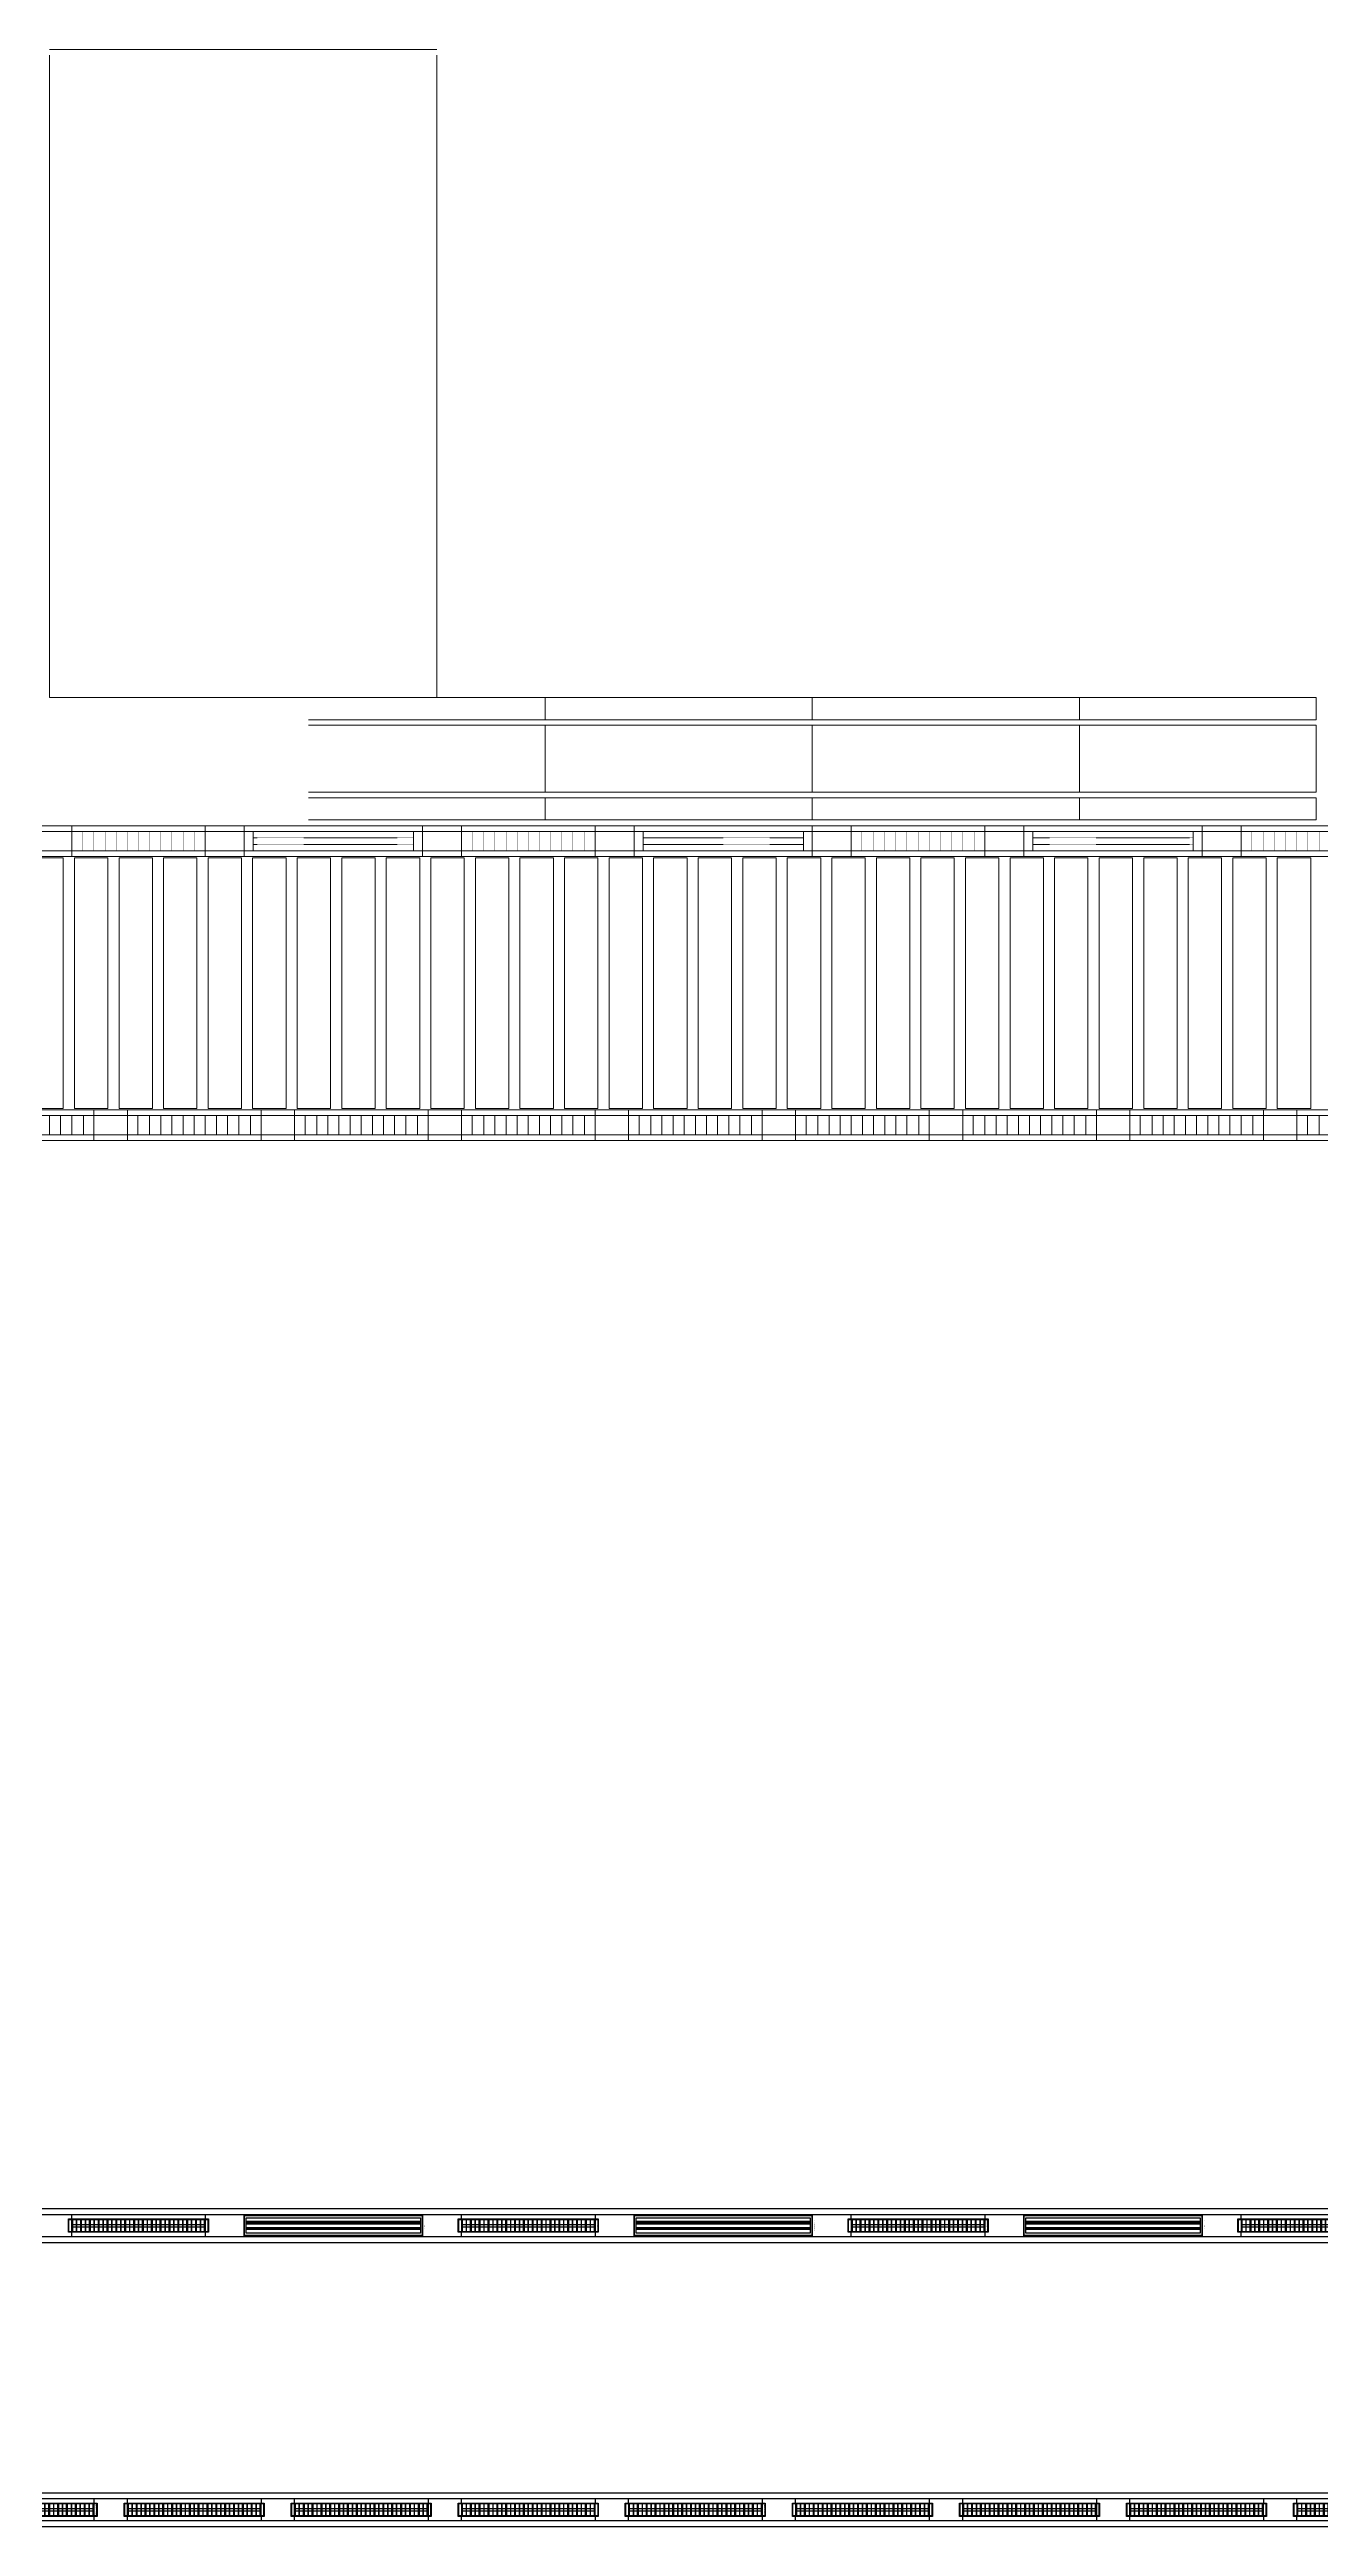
# Model space of a CAD drawing. Header units: millimetres. Extents: x -962357 to -591296, y -223672 to 59420.
# Drawn here: x -825629 to -814218, y -165868 to -143637 of the extents above; entities that cross this region are included whole.
import ezdxf
from ezdxf.enums import TextEntityAlignment as Align

# ---------------------------------------------------------------- set-up
doc = ezdxf.new("R2010")
doc.units = ezdxf.units.MM
doc.linetypes.add('DPA_Hidden 50', pattern=[3, 2, -1])
for name, color, linetype in [('000 - WIPEOUT', 250, 'Continuous'), ('001 - ASCESSORIES', 251, 'Continuous'), ('A04_TUBE SERIES', 2, 'Continuous'), ('A11_ALU.SOLID SHEET', 2, 'Continuous')]:
    doc.layers.add(name, color=color, linetype=linetype)
doc.layers.add('A-CLNG', color=2, linetype='Continuous', lineweight=9)
doc.layers.add('A-GLAZ-CURT', color=2, linetype='Continuous', lineweight=9)

# ---------------------------------------------------------------- blocks, each defined once
blk = doc.blocks.new('DPA_CP_Metal Ceiling Panel - Vertical Panel with Gap-11114031-4160-01 UPPER PLATFORM LEVEL - REFLECTED CEILING PLAN')
at = {"layer": 'A-GLAZ-CURT'}
for p, q in [((-849807, 2689), (-849807, 439)), ((-849507, 2689), (-849807, 2689)), ((-849507, 2689), (-849807, 2689)), ((-849807, 2689), (-849807, 439)), ((-849807, 439), (-849807, 2689)), ((-849807, 2689), (-849507, 2689)), ((-849507, 2689), (-849507, 439)), ((-849507, 439), (-849507, 2689)), ((-849507, 2689), (-849507, 439)), ((-849507, 439), (-849807, 439)), ((-849807, 439), (-849507, 439)), ((-849507, 439), (-849807, 439))]:
    blk.add_line(p, q, dxfattribs=at)
blk = doc.blocks.new('System Panel - DPA-AR_Metal Ceiling Rectangular Panel-13139266-4160-01 UPPER PLATFORM LEVEL - REFLECTED CEILING PLAN')
at = {"layer": 'A-GLAZ-CURT'}
for p, q in [((-821182, 4129), (-823307, 4129)), ((-823307, 4129), (-821182, 4129)), ((-821182, 4129), (-821182, 3929)), ((-821182, 3929), (-821182, 4079)), ((-823307, 3929), (-821182, 3929)), ((-821182, 3929), (-823307, 3929))]:
    blk.add_line(p, q, dxfattribs=at)
blk = doc.blocks.new('System Panel - DPA-AR_Metal Ceiling Rectangular Panel-V22-4160-01 UPPER PLATFORM LEVEL - REFLECTED CEILING PLAN')
at = {"layer": 'A-GLAZ-CURT'}
for p, q in [((-818782, 4129), (-821182, 4129)), ((-821182, 3929), (-821182, 4129)), ((-821182, 4129), (-818782, 4129)), ((-821182, 4079), (-821182, 3929)), ((-818782, 4129), (-818782, 3929)), ((-818782, 3929), (-818782, 4079)), ((-821182, 3929), (-818782, 3929)), ((-818782, 3929), (-821182, 3929))]:
    blk.add_line(p, q, dxfattribs=at)
blk = doc.blocks.new('System Panel - DPA-AR_Metal Ceiling Rectangular Panel-V23-4160-01 UPPER PLATFORM LEVEL - REFLECTED CEILING PLAN')
at = {"layer": 'A-GLAZ-CURT'}
for p, q in [((-814257, 4129), (-816382, 4129)), ((-816382, 3929), (-816382, 4129)), ((-816382, 4129), (-814257, 4129)), ((-816382, 4079), (-816382, 3929)), ((-814257, 3929), (-814257, 4129)), ((-814257, 4129), (-814257, 3929)), ((-816382, 3929), (-814257, 3929)), ((-814257, 3929), (-816382, 3929))]:
    blk.add_line(p, q, dxfattribs=at)
blk = doc.blocks.new('System Panel - DPA-AR_Metal Ceiling Rectangular Panel-V24-4160-01 UPPER PLATFORM LEVEL - REFLECTED CEILING PLAN')
at = {"layer": 'A-GLAZ-CURT'}
for p, q in [((-821182, 3229), (-823307, 3229)), ((-823307, 3229), (-821182, 3229)), ((-821182, 3029), (-821182, 3229)), ((-821182, 3229), (-821182, 3029)), ((-823307, 3029), (-821182, 3029)), ((-821182, 3029), (-823307, 3029))]:
    blk.add_line(p, q, dxfattribs=at)
blk = doc.blocks.new('System Panel - DPA-AR_Metal Ceiling Rectangular Panel-13139259-4160-01 UPPER PLATFORM LEVEL - REFLECTED CEILING PLAN')
at = {"layer": 'A-GLAZ-CURT'}
for p, q in [((-741107, 4129), (-743507, 4129)), ((-743507, 4129), (-743507, 3929)), ((-743507, 3929), (-743507, 4129)), ((-743507, 4129), (-741107, 4129)), ((-741107, 3929), (-741107, 4129)), ((-741107, 4129), (-741107, 3929)), ((-743507, 3929), (-741107, 3929)), ((-741107, 3929), (-743507, 3929))]:
    blk.add_line(p, q, dxfattribs=at)
blk = doc.blocks.new('System Panel - DPA-AR_Metal Ceiling Rectangular Panel-V25-4160-01 UPPER PLATFORM LEVEL - REFLECTED CEILING PLAN')
at = {"layer": 'A-GLAZ-CURT'}
for p, q in [((-814257, 3229), (-816382, 3229)), ((-816382, 3229), (-816382, 3029)), ((-816382, 3029), (-816382, 3229)), ((-816382, 3229), (-814257, 3229)), ((-814257, 3029), (-814257, 3229)), ((-814257, 3229), (-814257, 3029)), ((-816382, 3029), (-814257, 3029)), ((-814257, 3029), (-816382, 3029))]:
    blk.add_line(p, q, dxfattribs=at)
blk = doc.blocks.new('System Panel - DPA-AR_Metal Ceiling Rectangular Panel-13139320-4160-01 UPPER PLATFORM LEVEL - REFLECTED CEILING PLAN')
at = {"layer": 'A-GLAZ-CURT'}
for p, q in [((-821182, 3879), (-823307, 3879)), ((-823307, 3879), (-821182, 3879)), ((-821182, 3279), (-821182, 3879)), ((-821182, 3879), (-821182, 3279)), ((-823307, 3279), (-821182, 3279)), ((-821182, 3279), (-823307, 3279))]:
    blk.add_line(p, q, dxfattribs=at)
blk = doc.blocks.new('System Panel - DPA-AR_Metal Ceiling Rectangular Panel-13139299-4160-01 UPPER PLATFORM LEVEL - REFLECTED CEILING PLAN')
at = {"layer": 'A-GLAZ-CURT'}
for p, q in [((-818782, 3879), (-821182, 3879)), ((-821182, 3879), (-821182, 3279)), ((-821182, 3279), (-821182, 3879)), ((-821182, 3879), (-818782, 3879)), ((-818782, 3279), (-818782, 3879)), ((-818782, 3879), (-818782, 3279)), ((-821182, 3279), (-818782, 3279)), ((-818782, 3279), (-821182, 3279))]:
    blk.add_line(p, q, dxfattribs=at)
blk = doc.blocks.new('System Panel - DPA-AR_Metal Ceiling Rectangular Panel-V26-4160-01 UPPER PLATFORM LEVEL - REFLECTED CEILING PLAN')
at = {"layer": 'A-GLAZ-CURT'}
for p, q in [((-814257, 3879), (-816382, 3879)), ((-816382, 3879), (-816382, 3279)), ((-816382, 3279), (-816382, 3879)), ((-816382, 3879), (-814257, 3879)), ((-814257, 3279), (-814257, 3879)), ((-814257, 3879), (-814257, 3279)), ((-816382, 3279), (-814257, 3279)), ((-814257, 3279), (-816382, 3279))]:
    blk.add_line(p, q, dxfattribs=at)
blk = doc.blocks.new('DPA_CP_Metal Ceiling Luminaire2 - Linear Luminaire-12404975-4160-01 UPPER PLATFORM LEVEL - REFLECTED CEILING PLAN')
at = {"layer": 'A-GLAZ-CURT'}
for p, q in [((-786932, 2702), (-786932, 2977)), ((-786932, 2977), (-785732, 2977)), ((-786932, 2977), (-786932, 2702)), ((-785732, 2977), (-786932, 2977)), ((-786932, 2977), (-785732, 2977)), ((-786932, 2939), (-786932, 2702)), ((-786932, 2927), (-785732, 2927)), ((-785732, 2977), (-785732, 2702)), ((-785732, 2702), (-785732, 2977)), ((-785732, 2939), (-785732, 2702)), ((-786932, 2752), (-785732, 2752)), ((-785732, 2702), (-786932, 2702)), ((-785732, 2702), (-786932, 2702)), ((-786932, 2702), (-785732, 2702))]:
    blk.add_line(p, q, dxfattribs=at)
at = {"layer": 'A-GLAZ-CURT', "linetype": 'DPA_Hidden 50'}
for p, q in [((-786837, 2927), (-786837, 2752)), ((-786732, 2927), (-786732, 2752)), ((-786632, 2927), (-786632, 2752)), ((-786532, 2927), (-786532, 2752)), ((-786432, 2927), (-786432, 2752)), ((-786332, 2927), (-786332, 2752)), ((-786232, 2927), (-786232, 2752)), ((-786132, 2927), (-786132, 2752)), ((-786032, 2927), (-786032, 2752)), ((-785932, 2927), (-785932, 2752)), ((-785827, 2927), (-785827, 2752))]:
    blk.add_line(p, q, dxfattribs=at)
blk = doc.blocks.new('DPA_CP_Metal Ceiling Panel1 - Horizontal with Gap-13297912-4160-01 UPPER PLATFORM LEVEL - REFLECTED CEILING PLAN')
at = {"layer": 'A-GLAZ-CURT'}
for p, q in [((-786232, 152), (-786232, 427)), ((-786232, 152), (-786232, 427)), ((-786232, 427), (-785932, 427)), ((-786232, 427), (-785932, 427)), ((-786232, 152), (-786232, 427)), ((-786232, 377), (-785932, 377)), ((-785932, 152), (-785932, 427)), ((-785932, 427), (-785932, 152)), ((-785932, 427), (-785932, 152)), ((-786232, 202), (-785932, 202)), ((-786232, 152), (-785932, 152)), ((-785932, 152), (-786232, 152)), ((-785932, 152), (-786232, 152))]:
    blk.add_line(p, q, dxfattribs=at)
blk = doc.blocks.new('DPA_CP_Metal Ceiling Air Supply1 - Linear Diffuser Air Supply-12404980-4160-01 UPPER PLATFORM LEVEL - REFLECTED CEILING PLAN')
at = {"layer": 'A-GLAZ-CURT'}
for p, q in [((-788882, 2702), (-788882, 2977)), ((-788882, 2977), (-787282, 2977)), ((-788882, 2702), (-788882, 2977)), ((-788882, 2977), (-787282, 2977)), ((-788882, 2977), (-787282, 2977)), ((-788882, 2702), (-788882, 2977)), ((-787282, 2927), (-788882, 2927)), ((-788802, 2927), (-788802, 2752)), ((-787362, 2927), (-787362, 2752)), ((-787282, 2702), (-787282, 2977)), ((-787282, 2977), (-787282, 2702)), ((-787282, 2977), (-787282, 2702)), ((-787282, 2752), (-788882, 2752)), ((-788882, 2702), (-787282, 2702)), ((-787282, 2702), (-788882, 2702)), ((-787282, 2702), (-788882, 2702))]:
    blk.add_line(p, q, dxfattribs=at)
at = {"layer": 'A-GLAZ-CURT', "linetype": 'DPA_Hidden 50'}
for p, q in [((-787362, 2868), (-788802, 2868)), ((-787362, 2810), (-788802, 2810))]:
    blk.add_line(p, q, dxfattribs=at)
blk = doc.blocks.new('DPA_CP_Metal Ceiling Panel1 - Horizontal with Gap-16028279-4160-01 UPPER PLATFORM LEVEL - REFLECTED CEILING PLAN')
at = {"layer": 'A-GLAZ-CURT'}
for p, q in [((-787282, 2702), (-787282, 2977)), ((-787282, 2702), (-787282, 2977)), ((-787282, 2977), (-786932, 2977)), ((-787282, 2977), (-786932, 2977)), ((-787282, 2702), (-787282, 2977)), ((-787282, 2927), (-786932, 2927)), ((-786932, 2702), (-786932, 2977)), ((-786932, 2977), (-786932, 2702)), ((-786932, 2977), (-786932, 2702)), ((-787282, 2752), (-786932, 2752)), ((-787282, 2702), (-786932, 2702)), ((-786932, 2702), (-787282, 2702)), ((-786932, 2702), (-787282, 2702))]:
    blk.add_line(p, q, dxfattribs=at)
blk = doc.blocks.new('*U329')
at = {"layer": 'A-CLNG'}
for p, q in [((-77471, 6363), (-80949, 6363)), ((-80949, 6363), (-77471, 6363)), ((-80949, 6313), (-80949, 548)), ((-80949, 548), (-80949, 6313)), ((-77471, 548), (-77471, 6313)), ((-77471, 6313), (-77471, 548)), ((-80949, 548), (-77471, 548)), ((-77471, 548), (-80949, 548))]:
    blk.add_line(p, q, dxfattribs=at)
at = {"layer": 'A-GLAZ-CURT'}
for name, p in [('System Panel - DPA-AR_Metal Ceiling Rectangular Panel-13139266-4160-01 UPPER PLATFORM LEVEL - REFLECTED CEILING PLAN', (744682, -3581)), ('System Panel - DPA-AR_Metal Ceiling Rectangular Panel-V22-4160-01 UPPER PLATFORM LEVEL - REFLECTED CEILING PLAN', (744682, -3581)), ('System Panel - DPA-AR_Metal Ceiling Rectangular Panel-V22-4160-01 UPPER PLATFORM LEVEL - REFLECTED CEILING PLAN', (747082, -3581)), ('System Panel - DPA-AR_Metal Ceiling Rectangular Panel-V23-4160-01 UPPER PLATFORM LEVEL - REFLECTED CEILING PLAN', (744682, -3581)), ('System Panel - DPA-AR_Metal Ceiling Rectangular Panel-13139320-4160-01 UPPER PLATFORM LEVEL - REFLECTED CEILING PLAN', (744682, -3581)), ('System Panel - DPA-AR_Metal Ceiling Rectangular Panel-13139299-4160-01 UPPER PLATFORM LEVEL - REFLECTED CEILING PLAN', (744682, -3581)), ('System Panel - DPA-AR_Metal Ceiling Rectangular Panel-13139299-4160-01 UPPER PLATFORM LEVEL - REFLECTED CEILING PLAN', (747082, -3581)), ('System Panel - DPA-AR_Metal Ceiling Rectangular Panel-V26-4160-01 UPPER PLATFORM LEVEL - REFLECTED CEILING PLAN', (744682, -3581)), ('System Panel - DPA-AR_Metal Ceiling Rectangular Panel-V24-4160-01 UPPER PLATFORM LEVEL - REFLECTED CEILING PLAN', (744682, -3581)), ('System Panel - DPA-AR_Metal Ceiling Rectangular Panel-13139259-4160-01 UPPER PLATFORM LEVEL - REFLECTED CEILING PLAN', (667007, -4481)), ('System Panel - DPA-AR_Metal Ceiling Rectangular Panel-13139259-4160-01 UPPER PLATFORM LEVEL - REFLECTED CEILING PLAN', (669407, -4481)), ('System Panel - DPA-AR_Metal Ceiling Rectangular Panel-V25-4160-01 UPPER PLATFORM LEVEL - REFLECTED CEILING PLAN', (744682, -3581)), ('DPA_CP_Metal Ceiling Panel1 - Horizontal with Gap-16028279-4160-01 UPPER PLATFORM LEVEL - REFLECTED CEILING PLAN', (706182, -3581)), ('DPA_CP_Metal Ceiling Panel1 - Horizontal with Gap-16028279-4160-01 UPPER PLATFORM LEVEL - REFLECTED CEILING PLAN', (706182, -3581)), ('DPA_CP_Metal Ceiling Luminaire2 - Linear Luminaire-12404975-4160-01 UPPER PLATFORM LEVEL - REFLECTED CEILING PLAN', (706182, -3581)), ('DPA_CP_Metal Ceiling Luminaire2 - Linear Luminaire-12404975-4160-01 UPPER PLATFORM LEVEL - REFLECTED CEILING PLAN', (706182, -3581)), ('DPA_CP_Metal Ceiling Panel1 - Horizontal with Gap-16028279-4160-01 UPPER PLATFORM LEVEL - REFLECTED CEILING PLAN', (707732, -3581)), ('DPA_CP_Metal Ceiling Panel1 - Horizontal with Gap-16028279-4160-01 UPPER PLATFORM LEVEL - REFLECTED CEILING PLAN', (707732, -3581)), ('DPA_CP_Metal Ceiling Air Supply1 - Linear Diffuser Air Supply-12404980-4160-01 UPPER PLATFORM LEVEL - REFLECTED CEILING PLAN', (709682, -3581)), ('DPA_CP_Metal Ceiling Air Supply1 - Linear Diffuser Air Supply-12404980-4160-01 UPPER PLATFORM LEVEL - REFLECTED CEILING PLAN', (709682, -3581)), ('DPA_CP_Metal Ceiling Panel1 - Horizontal with Gap-16028279-4160-01 UPPER PLATFORM LEVEL - REFLECTED CEILING PLAN', (709682, -3581)), ('DPA_CP_Metal Ceiling Panel1 - Horizontal with Gap-16028279-4160-01 UPPER PLATFORM LEVEL - REFLECTED CEILING PLAN', (709682, -3581)), ('DPA_CP_Metal Ceiling Luminaire2 - Linear Luminaire-12404975-4160-01 UPPER PLATFORM LEVEL - REFLECTED CEILING PLAN', (709682, -3581)), ('DPA_CP_Metal Ceiling Luminaire2 - Linear Luminaire-12404975-4160-01 UPPER PLATFORM LEVEL - REFLECTED CEILING PLAN', (709682, -3581)), ('DPA_CP_Metal Ceiling Panel1 - Horizontal with Gap-16028279-4160-01 UPPER PLATFORM LEVEL - REFLECTED CEILING PLAN', (711232, -3581)), ('DPA_CP_Metal Ceiling Panel1 - Horizontal with Gap-16028279-4160-01 UPPER PLATFORM LEVEL - REFLECTED CEILING PLAN', (711232, -3581)), ('DPA_CP_Metal Ceiling Air Supply1 - Linear Diffuser Air Supply-12404980-4160-01 UPPER PLATFORM LEVEL - REFLECTED CEILING PLAN', (713182, -3581)), ('DPA_CP_Metal Ceiling Air Supply1 - Linear Diffuser Air Supply-12404980-4160-01 UPPER PLATFORM LEVEL - REFLECTED CEILING PLAN', (713182, -3581)), ('DPA_CP_Metal Ceiling Panel1 - Horizontal with Gap-16028279-4160-01 UPPER PLATFORM LEVEL - REFLECTED CEILING PLAN', (713182, -3581)), ('DPA_CP_Metal Ceiling Panel1 - Horizontal with Gap-16028279-4160-01 UPPER PLATFORM LEVEL - REFLECTED CEILING PLAN', (713182, -3581)), ('DPA_CP_Metal Ceiling Luminaire2 - Linear Luminaire-12404975-4160-01 UPPER PLATFORM LEVEL - REFLECTED CEILING PLAN', (713182, -3581)), ('DPA_CP_Metal Ceiling Luminaire2 - Linear Luminaire-12404975-4160-01 UPPER PLATFORM LEVEL - REFLECTED CEILING PLAN', (713182, -3581)), ('DPA_CP_Metal Ceiling Panel1 - Horizontal with Gap-16028279-4160-01 UPPER PLATFORM LEVEL - REFLECTED CEILING PLAN', (714732, -3581)), ('DPA_CP_Metal Ceiling Panel1 - Horizontal with Gap-16028279-4160-01 UPPER PLATFORM LEVEL - REFLECTED CEILING PLAN', (714732, -3581)), ('DPA_CP_Metal Ceiling Air Supply1 - Linear Diffuser Air Supply-12404980-4160-01 UPPER PLATFORM LEVEL - REFLECTED CEILING PLAN', (716682, -3581)), ('DPA_CP_Metal Ceiling Air Supply1 - Linear Diffuser Air Supply-12404980-4160-01 UPPER PLATFORM LEVEL - REFLECTED CEILING PLAN', (716682, -3581)), ('DPA_CP_Metal Ceiling Panel1 - Horizontal with Gap-16028279-4160-01 UPPER PLATFORM LEVEL - REFLECTED CEILING PLAN', (716682, -3581)), ('DPA_CP_Metal Ceiling Panel1 - Horizontal with Gap-16028279-4160-01 UPPER PLATFORM LEVEL - REFLECTED CEILING PLAN', (716682, -3581)), ('DPA_CP_Metal Ceiling Luminaire2 - Linear Luminaire-12404975-4160-01 UPPER PLATFORM LEVEL - REFLECTED CEILING PLAN', (716682, -3581)), ('DPA_CP_Metal Ceiling Luminaire2 - Linear Luminaire-12404975-4160-01 UPPER PLATFORM LEVEL - REFLECTED CEILING PLAN', (716682, -3581)), ('DPA_CP_Metal Ceiling Panel - Vertical Panel with Gap-11114031-4160-01 UPPER PLATFORM LEVEL - REFLECTED CEILING PLAN', (768682, -3581)), ('DPA_CP_Metal Ceiling Panel - Vertical Panel with Gap-11114031-4160-01 UPPER PLATFORM LEVEL - REFLECTED CEILING PLAN', (769082, -3581)), ('DPA_CP_Metal Ceiling Panel - Vertical Panel with Gap-11114031-4160-01 UPPER PLATFORM LEVEL - REFLECTED CEILING PLAN', (769482, -3581)), ('DPA_CP_Metal Ceiling Panel - Vertical Panel with Gap-11114031-4160-01 UPPER PLATFORM LEVEL - REFLECTED CEILING PLAN', (769882, -3581)), ('DPA_CP_Metal Ceiling Panel - Vertical Panel with Gap-11114031-4160-01 UPPER PLATFORM LEVEL - REFLECTED CEILING PLAN', (770282, -3581)), ('DPA_CP_Metal Ceiling Panel - Vertical Panel with Gap-11114031-4160-01 UPPER PLATFORM LEVEL - REFLECTED CEILING PLAN', (770682, -3581)), ('DPA_CP_Metal Ceiling Panel - Vertical Panel with Gap-11114031-4160-01 UPPER PLATFORM LEVEL - REFLECTED CEILING PLAN', (771082, -3581)), ('DPA_CP_Metal Ceiling Panel - Vertical Panel with Gap-11114031-4160-01 UPPER PLATFORM LEVEL - REFLECTED CEILING PLAN', (771482, -3581)), ('DPA_CP_Metal Ceiling Panel - Vertical Panel with Gap-11114031-4160-01 UPPER PLATFORM LEVEL - REFLECTED CEILING PLAN', (771882, -3581)), ('DPA_CP_Metal Ceiling Panel - Vertical Panel with Gap-11114031-4160-01 UPPER PLATFORM LEVEL - REFLECTED CEILING PLAN', (772282, -3581)), ('DPA_CP_Metal Ceiling Panel - Vertical Panel with Gap-11114031-4160-01 UPPER PLATFORM LEVEL - REFLECTED CEILING PLAN', (772682, -3581)), ('DPA_CP_Metal Ceiling Panel - Vertical Panel with Gap-11114031-4160-01 UPPER PLATFORM LEVEL - REFLECTED CEILING PLAN', (773082, -3581)), ('DPA_CP_Metal Ceiling Panel - Vertical Panel with Gap-11114031-4160-01 UPPER PLATFORM LEVEL - REFLECTED CEILING PLAN', (773482, -3581)), ('DPA_CP_Metal Ceiling Panel - Vertical Panel with Gap-11114031-4160-01 UPPER PLATFORM LEVEL - REFLECTED CEILING PLAN', (773882, -3581)), ('DPA_CP_Metal Ceiling Panel - Vertical Panel with Gap-11114031-4160-01 UPPER PLATFORM LEVEL - REFLECTED CEILING PLAN', (774282, -3581)), ('DPA_CP_Metal Ceiling Panel - Vertical Panel with Gap-11114031-4160-01 UPPER PLATFORM LEVEL - REFLECTED CEILING PLAN', (774682, -3581)), ('DPA_CP_Metal Ceiling Panel - Vertical Panel with Gap-11114031-4160-01 UPPER PLATFORM LEVEL - REFLECTED CEILING PLAN', (775082, -3581)), ('DPA_CP_Metal Ceiling Panel - Vertical Panel with Gap-11114031-4160-01 UPPER PLATFORM LEVEL - REFLECTED CEILING PLAN', (775482, -3581)), ('DPA_CP_Metal Ceiling Panel - Vertical Panel with Gap-11114031-4160-01 UPPER PLATFORM LEVEL - REFLECTED CEILING PLAN', (775882, -3581)), ('DPA_CP_Metal Ceiling Panel - Vertical Panel with Gap-11114031-4160-01 UPPER PLATFORM LEVEL - REFLECTED CEILING PLAN', (776282, -3581)), ('DPA_CP_Metal Ceiling Panel - Vertical Panel with Gap-11114031-4160-01 UPPER PLATFORM LEVEL - REFLECTED CEILING PLAN', (776682, -3581)), ('DPA_CP_Metal Ceiling Panel - Vertical Panel with Gap-11114031-4160-01 UPPER PLATFORM LEVEL - REFLECTED CEILING PLAN', (777082, -3581)), ('DPA_CP_Metal Ceiling Panel - Vertical Panel with Gap-11114031-4160-01 UPPER PLATFORM LEVEL - REFLECTED CEILING PLAN', (777482, -3581)), ('DPA_CP_Metal Ceiling Panel - Vertical Panel with Gap-11114031-4160-01 UPPER PLATFORM LEVEL - REFLECTED CEILING PLAN', (777882, -3581)), ('DPA_CP_Metal Ceiling Panel - Vertical Panel with Gap-11114031-4160-01 UPPER PLATFORM LEVEL - REFLECTED CEILING PLAN', (778282, -3581)), ('DPA_CP_Metal Ceiling Panel - Vertical Panel with Gap-11114031-4160-01 UPPER PLATFORM LEVEL - REFLECTED CEILING PLAN', (778682, -3581)), ('DPA_CP_Metal Ceiling Panel - Vertical Panel with Gap-11114031-4160-01 UPPER PLATFORM LEVEL - REFLECTED CEILING PLAN', (779082, -3581)), ('DPA_CP_Metal Ceiling Panel - Vertical Panel with Gap-11114031-4160-01 UPPER PLATFORM LEVEL - REFLECTED CEILING PLAN', (779482, -3581)), ('DPA_CP_Metal Ceiling Panel - Vertical Panel with Gap-11114031-4160-01 UPPER PLATFORM LEVEL - REFLECTED CEILING PLAN', (779882, -3581)), ('DPA_CP_Metal Ceiling Luminaire2 - Linear Luminaire-12404975-4160-01 UPPER PLATFORM LEVEL - REFLECTED CEILING PLAN', (705182, -6131)), ('DPA_CP_Metal Ceiling Panel1 - Horizontal with Gap-13297912-4160-01 UPPER PLATFORM LEVEL - REFLECTED CEILING PLAN', (705682, -3581)), ('DPA_CP_Metal Ceiling Luminaire2 - Linear Luminaire-12404975-4160-01 UPPER PLATFORM LEVEL - REFLECTED CEILING PLAN', (706682, -6131)), ('DPA_CP_Metal Ceiling Panel1 - Horizontal with Gap-13297912-4160-01 UPPER PLATFORM LEVEL - REFLECTED CEILING PLAN', (707182, -3581)), ('DPA_CP_Metal Ceiling Luminaire2 - Linear Luminaire-12404975-4160-01 UPPER PLATFORM LEVEL - REFLECTED CEILING PLAN', (708182, -6131)), ('DPA_CP_Metal Ceiling Panel1 - Horizontal with Gap-13297912-4160-01 UPPER PLATFORM LEVEL - REFLECTED CEILING PLAN', (708682, -3581)), ('DPA_CP_Metal Ceiling Luminaire2 - Linear Luminaire-12404975-4160-01 UPPER PLATFORM LEVEL - REFLECTED CEILING PLAN', (709682, -6131)), ('DPA_CP_Metal Ceiling Panel1 - Horizontal with Gap-13297912-4160-01 UPPER PLATFORM LEVEL - REFLECTED CEILING PLAN', (710182, -3581)), ('DPA_CP_Metal Ceiling Luminaire2 - Linear Luminaire-12404975-4160-01 UPPER PLATFORM LEVEL - REFLECTED CEILING PLAN', (711182, -6131)), ('DPA_CP_Metal Ceiling Panel1 - Horizontal with Gap-13297912-4160-01 UPPER PLATFORM LEVEL - REFLECTED CEILING PLAN', (711682, -3581)), ('DPA_CP_Metal Ceiling Luminaire2 - Linear Luminaire-12404975-4160-01 UPPER PLATFORM LEVEL - REFLECTED CEILING PLAN', (712682, -6131)), ('DPA_CP_Metal Ceiling Panel1 - Horizontal with Gap-13297912-4160-01 UPPER PLATFORM LEVEL - REFLECTED CEILING PLAN', (713182, -3581)), ('DPA_CP_Metal Ceiling Luminaire2 - Linear Luminaire-12404975-4160-01 UPPER PLATFORM LEVEL - REFLECTED CEILING PLAN', (714182, -6131)), ('DPA_CP_Metal Ceiling Panel1 - Horizontal with Gap-13297912-4160-01 UPPER PLATFORM LEVEL - REFLECTED CEILING PLAN', (714682, -3581)), ('DPA_CP_Metal Ceiling Luminaire2 - Linear Luminaire-12404975-4160-01 UPPER PLATFORM LEVEL - REFLECTED CEILING PLAN', (715682, -6131)), ('DPA_CP_Metal Ceiling Panel1 - Horizontal with Gap-13297912-4160-01 UPPER PLATFORM LEVEL - REFLECTED CEILING PLAN', (716182, -3581)), ('DPA_CP_Metal Ceiling Luminaire2 - Linear Luminaire-12404975-4160-01 UPPER PLATFORM LEVEL - REFLECTED CEILING PLAN', (717182, -6131))]:
    blk.add_blockref(name, p, dxfattribs=at)
blk = doc.blocks.new('*U431')
at = {"layer": 'A11_ALU.SOLID SHEET', "color": 0}
blk.add_lwpolyline([(350, -98.8), (350, 98.8), (0, 98.8), (0, -98.8)], close=True, dxfattribs=at)
at = {"layer": 'Defpoints', "color": 250}
blk.add_point((0, 0), dxfattribs=at)
blk.add_text('AL.SHEET-HAT-TYPE-R', height=6, rotation=270, dxfattribs=at).set_placement((15, 0), align=Align.BOTTOM_CENTER)
blk = doc.blocks.new('*U338')
at = {"color": 1}
blk.add_wipeout([(628, -60), (-629, -60), (-629, 60), (628, 60)], dxfattribs=at).dxf.layer = '000 - WIPEOUT'
at = {"layer": '001 - ASCESSORIES', "color": 0}
blk.add_lwpolyline([(628, -60), (-629, -60), (-629, 60), (628, 60)], close=True, dxfattribs=at)
at = {"layer": '001 - ASCESSORIES'}
for points in [[(623, -55), (-624, -55), (-624, 55), (623, 55)], [(-593, -55), (-598, -55), (-598, 55), (-593, 55)], [(-559, -55), (-554, -55), (-554, 55), (-559, 55)], [(-514, -55), (-519, -55), (-519, 55), (-514, 55)], [(-479, -55), (-474, -55), (-474, 55), (-479, 55)], [(-435, -55), (-440, -55), (-440, 55), (-435, 55)], [(-400, -55), (-395, -55), (-395, 55), (-400, 55)], [(-355, -55), (-360, -55), (-360, 55), (-355, 55)], [(-320, -55), (-315, -55), (-315, 55), (-320, 55)], [(-276, -55), (-281, -55), (-281, 55), (-276, 55)], [(-241, -55), (-236, -55), (-236, 55), (-241, 55)], [(-196, -55), (-201, -55), (-201, 55), (-196, 55)], [(-161, -55), (-156, -55), (-156, 55), (-161, 55)], [(-117, -55), (-122, -55), (-122, 55), (-117, 55)], [(-82, -55), (-77, -55), (-77, 55), (-82, 55)], [(-37, -55), (-42, -55), (-42, 55), (-37, 55)], [(-3, -55), (3, -55), (3, 55), (-3, 55)], [(42, -55), (37, -55), (37, 55), (42, 55)], [(77, -55), (82, -55), (82, 55), (77, 55)], [(122, -55), (117, -55), (117, 55), (122, 55)], [(156, -55), (161, -55), (161, 55), (156, 55)], [(201, -55), (196, -55), (196, 55), (201, 55)], [(236, -55), (241, -55), (241, 55), (236, 55)], [(281, -55), (276, -55), (276, 55), (281, 55)], [(315, -55), (320, -55), (320, 55), (315, 55)], [(360, -55), (355, -55), (355, 55), (360, 55)], [(395, -55), (400, -55), (400, 55), (395, 55)], [(440, -55), (435, -55), (435, 55), (440, 55)], [(474, -55), (479, -55), (479, 55), (474, 55)], [(519, -55), (514, -55), (514, 55), (519, 55)], [(554, -55), (559, -55), (559, 55), (554, 55)], [(598, -55), (593, -55), (593, 55), (598, 55)]]:
    blk.add_lwpolyline(points, close=True, dxfattribs=at)
for points in [[(-593, 10), (-559, 10)], [(-554, 10), (-519, 10)], [(-514, 10), (-479, 10)], [(-474, 10), (-440, 10)], [(-435, 10), (-400, 10)], [(-395, 10), (-360, 10)], [(-355, 10), (-320, 10)], [(-315, 10), (-281, 10)], [(-276, 10), (-241, 10)], [(-236, 10), (-201, 10)], [(-196, 10), (-161, 10)], [(-156, 10), (-122, 10)], [(-117, 10), (-82, 10)], [(-77, 10), (-42, 10)], [(-37, 10), (-3, 10)], [(3, 10), (37, 10)], [(42, 10), (77, 10)], [(82, 10), (117, 10)], [(122, 10), (156, 10)], [(161, 10), (196, 10)], [(201, 10), (236, 10)], [(241, 10), (276, 10)], [(281, 10), (315, 10)], [(320, 10), (355, 10)], [(360, 10), (395, 10)], [(400, 10), (435, 10)], [(440, 10), (474, 10)], [(479, 10), (514, 10)], [(519, 10), (554, 10)], [(559, 10), (593, 10)], [(-593, -10), (-559, -10)], [(-554, -10), (-519, -10)], [(-514, -10), (-479, -10)], [(-474, -10), (-440, -10)], [(-435, -10), (-400, -10)], [(-395, -10), (-360, -10)], [(-355, -10), (-320, -10)], [(-315, -10), (-281, -10)], [(-276, -10), (-241, -10)], [(-236, -10), (-201, -10)], [(-196, -10), (-161, -10)], [(-156, -10), (-122, -10)], [(-117, -10), (-82, -10)], [(-77, -10), (-42, -10)], [(-37, -10), (-3, -10)], [(3, -10), (37, -10)], [(42, -10), (77, -10)], [(82, -10), (117, -10)], [(122, -10), (156, -10)], [(161, -10), (196, -10)], [(201, -10), (236, -10)], [(241, -10), (276, -10)], [(281, -10), (315, -10)], [(320, -10), (355, -10)], [(360, -10), (395, -10)], [(400, -10), (435, -10)], [(440, -10), (474, -10)], [(479, -10), (514, -10)], [(519, -10), (554, -10)], [(559, -10), (593, -10)]]:
    blk.add_lwpolyline(points, dxfattribs=at)
blk = doc.blocks.new('*U340')
at = {"layer": '001 - ASCESSORIES', "color": 0, "linetype": 'ByBlock'}
blk.add_lwpolyline([(800, 87), (-800, 87), (-800, -87), (800, -87)], close=True, dxfattribs=at)
at = {"layer": '001 - ASCESSORIES', "linetype": 'ByBlock'}
for points in [[(-782, 69), (782, 69), (782, -69), (-782, -69)], [(782, 36), (-782, 36), (-782, 16), (782, 16)], [(-782, -16), (782, -16), (782, -36), (-782, -36)]]:
    blk.add_lwpolyline(points, close=True, dxfattribs=at)
for points in [[(782, 26), (-782, 26)], [(-782, -26), (782, -26)]]:
    blk.add_lwpolyline(points, dxfattribs=at)
blk = doc.blocks.new('*U434')
at = {"layer": 'A11_ALU.SOLID SHEET', "color": 0}
blk.add_lwpolyline([(300, -98.8), (300, 98.8), (0, 98.8), (0, -98.8)], close=True, dxfattribs=at)
at = {"layer": 'Defpoints', "color": 250}
blk.add_point((0, 0), dxfattribs=at)
blk.add_text('AL.SHEET-HAT-TYPE-R', height=6, rotation=270, dxfattribs=at).set_placement((15, 0), align=Align.BOTTOM_CENTER)
blk = doc.blocks.new('*U445')
blk.add_wipeout([(-25, 0), (25, 0), (25, 67331), (-25, 67331)]).dxf.layer = '000 - WIPEOUT'
at = {"layer": 'A04_TUBE SERIES', "color": 0}
blk.add_lwpolyline([(-25, 0), (25, 0), (25, 67331), (-25, 67331)], close=True, dxfattribs=at)
blk.add_attdef('EXTR.OVL-LENGTH_', (-25, -59), '', height=5)

msp = doc.modelspace()

# ---------------------------------------------------------------- block references
for name, p in [('*U329', (-744680, -150000)), ('*U431', (-825780, -163168.1)), ('*U340', (-823080, -163168.1)), ('*U340', (-823080, -163168.1)), ('*U431', (-822280, -163168.1)), ('*U340', (-819580, -163168.1)), ('*U340', (-819580, -163168.1)), ('*U431', (-818780, -163168.1)), ('*U340', (-816080, -163168.1)), ('*U340', (-816080, -163168.1)), ('*U431', (-815280, -163168.1)), ('*U434', (-823730, -165718.1)), ('*U434', (-820730, -165718.1)), ('*U434', (-817730, -165718.1)), ('*U434', (-814730, -165718.1)), ('*U338', (-825830, -165718.1))]:
    msp.add_blockref(name, p)

# ---------------------------------------------------------------- next in the draw order: block references
for name, p in [('*U338', (-824830, -163168.1)), ('*U338', (-821330, -163168.1)), ('*U338', (-817830, -163168.1)), ('*U338', (-814330, -163168.1)), ('*U434', (-825230, -165718.1)), ('*U338', (-822830, -165718.1)), ('*U338', (-819830, -165718.1)), ('*U338', (-816830, -165718.1)), ('*U338', (-813830, -165718.1))]:
    msp.add_blockref(name, p)

# ---------------------------------------------------------------- next in the draw order: block references
for name, p in [('*U431', (-825780, -163168.1)), ('*U431', (-824230, -163168.1)), ('*U431', (-822280, -163168.1)), ('*U431', (-820730, -163168.1)), ('*U431', (-818780, -163168.1)), ('*U431', (-817230, -163168.1)), ('*U431', (-815280, -163168.1)), ('*U434', (-822230, -165718.1)), ('*U434', (-819230, -165718.1)), ('*U434', (-816230, -165718.1)), ('*U338', (-824330, -165718.1))]:
    msp.add_blockref(name, p)

# ---------------------------------------------------------------- next in the draw order: block references
for p in [(-824830, -163168.1), (-821330, -163168.1), (-817830, -163168.1), (-814330, -163168.1), (-821330, -165718.1), (-818330, -165718.1), (-815330, -165718.1)]:
    msp.add_blockref('*U338', p)

# ---------------------------------------------------------------- next in the draw order: block references
for p in [(-824230, -163168.1), (-820730, -163168.1), (-817230, -163168.1)]:
    msp.add_blockref('*U431', p)
at = {"layer": 'A04_TUBE SERIES', "color": 0, "rotation": 90}
for p in [(-784705, -165593.1), (-784705, -165843.1)]:
    msp.add_blockref('*U445', p, dxfattribs=at)

# ---------------------------------------------------------------- next in the draw order: block references
for p in [(-784705, -163043.1), (-784705, -163293.1)]:
    msp.add_blockref('*U445', p, dxfattribs=at)

doc.saveas('drawing.dxf')
